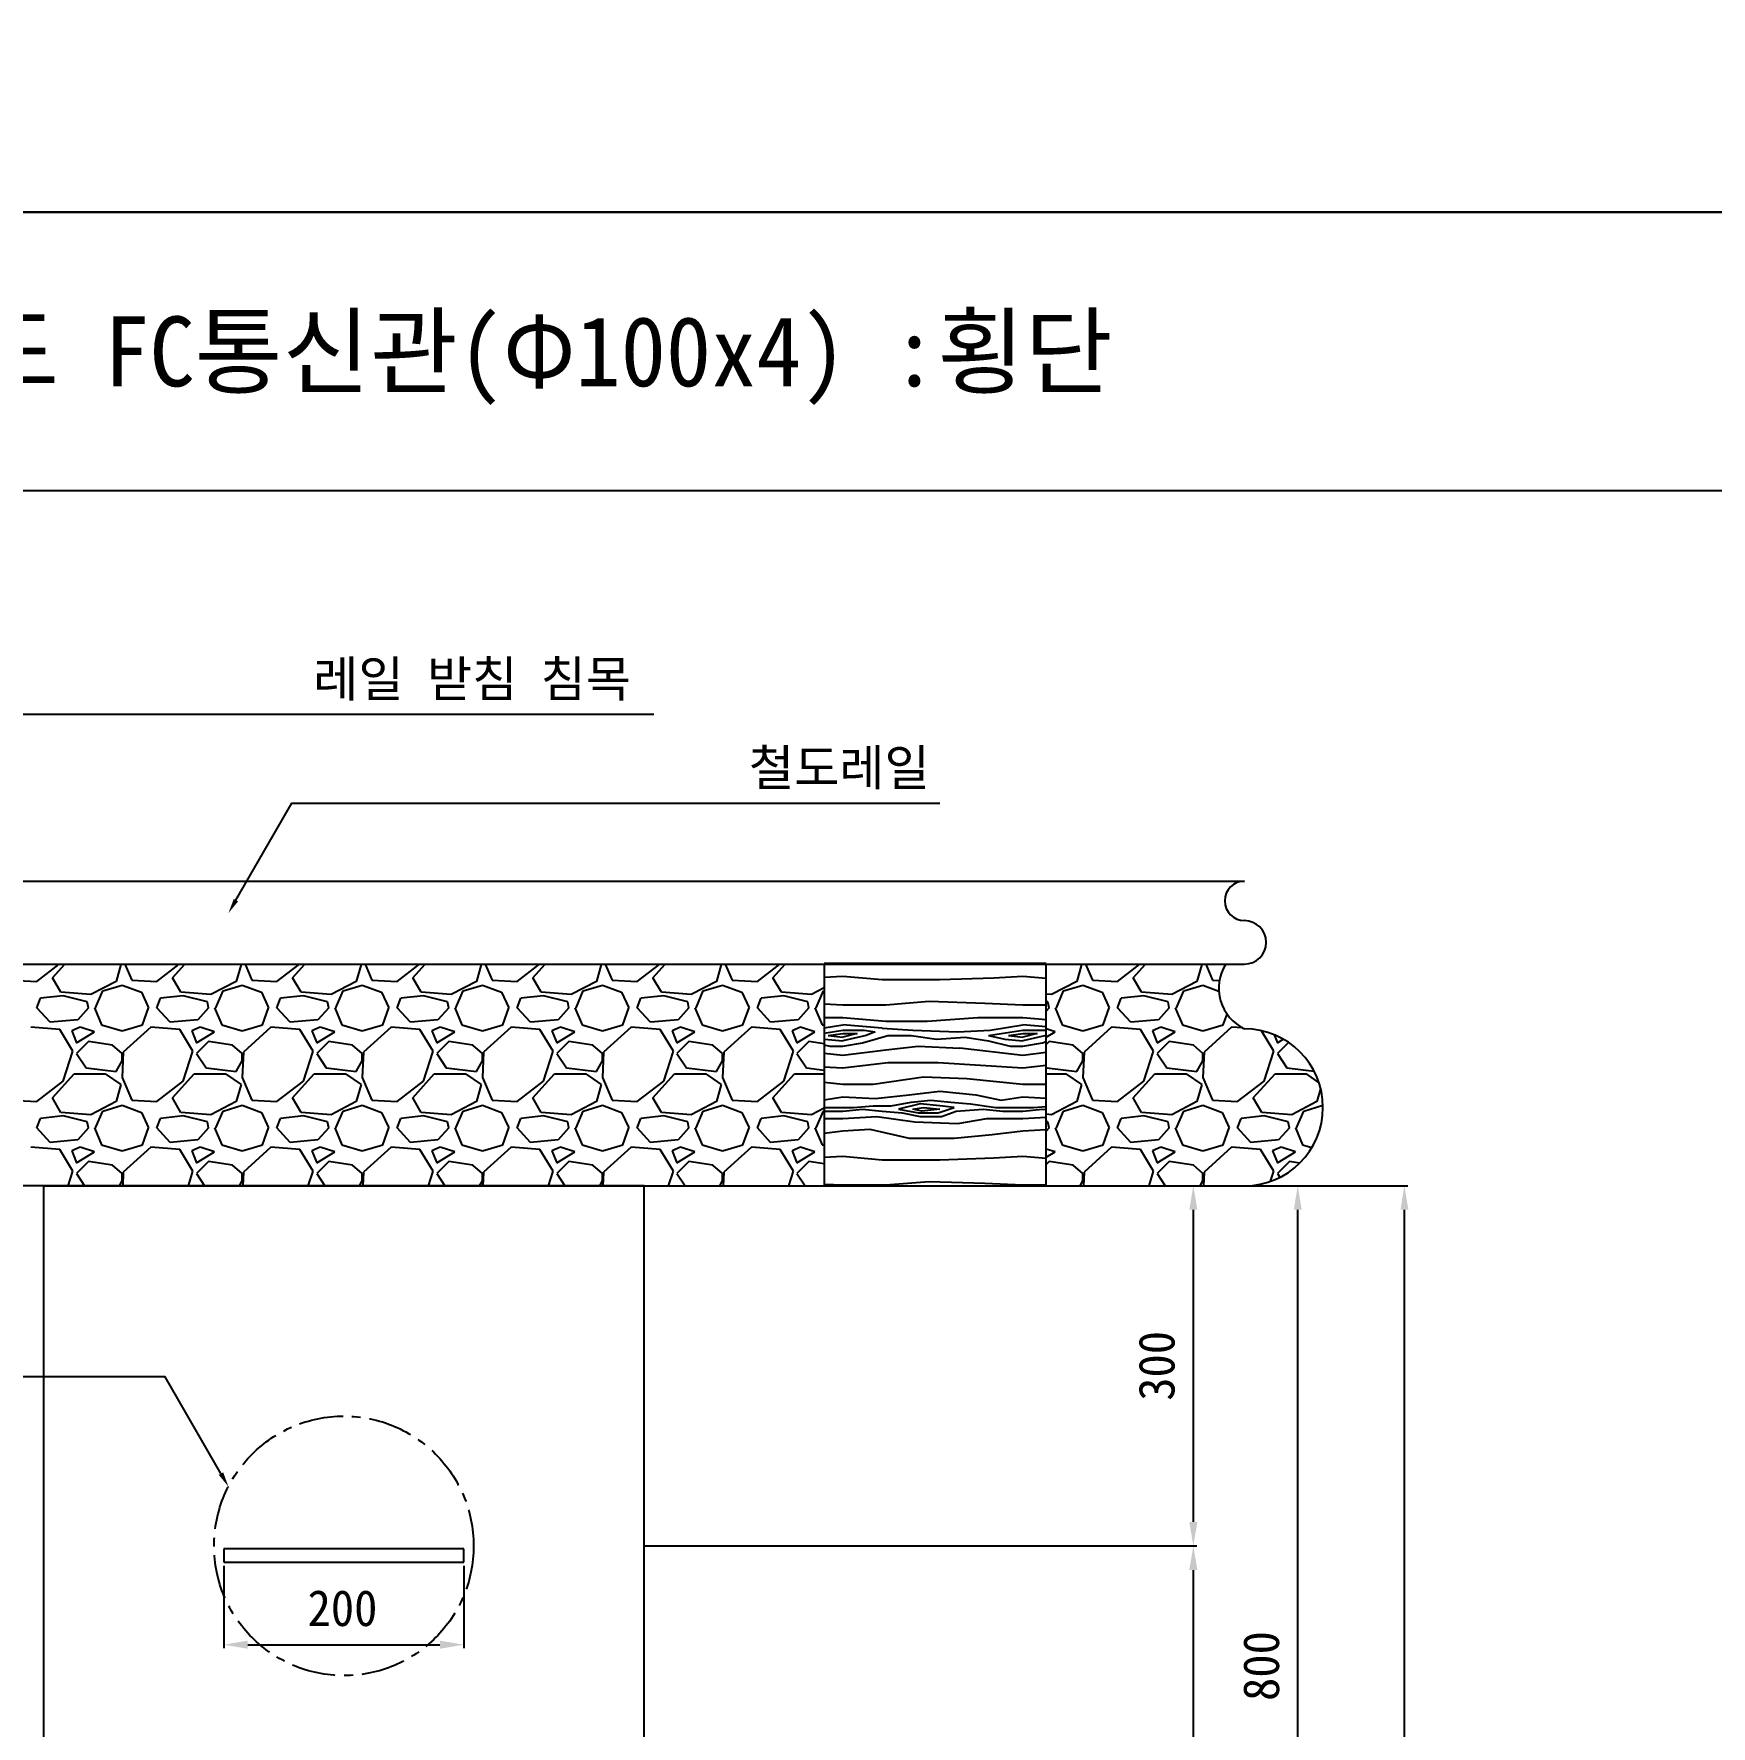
# Model space of a CAD drawing. Header units: millimetres. Extents: x 15470 to 23098, y -4317 to 628.
# Drawn here: x 16436 to 17640, y -3059 to -1844 of the extents above; entities that cross this region are included whole.
import ezdxf
from ezdxf.enums import TextEntityAlignment as Align

# ---------------------------------------------------------------- set-up
doc = ezdxf.new("R2010")
doc.units = ezdxf.units.MM
doc.linetypes.add('CENTER', pattern=[50.8, 31.75, -6.35, 6.35, -6.35])
for name, color, linetype in [('TN-CONC', 4, 'Continuous'), ('TN-CUTL', 1, 'CENTER'), ('TN-GRND', 4, 'Continuous'), ('TN-STEL', 4, 'Continuous'), ('TN-TABL-TEX1', 6, 'Continuous'), ('TT-DIMS', 1, 'Continuous'), ('TT-LEAL', 1, 'Continuous'), ('TT-LEAT', 3, 'Continuous')]:
    doc.layers.add(name, color=color, linetype=linetype)
doc.styles.add('D', font='GulimChe.ttf')
doc.styles.add('굴림체', font='GulimChe.ttf')
doc.styles.add('통신', font='GulimChe.ttf')

msp = doc.modelspace()

# ---------------------------------------------------------------- linework, layer by layer
at = {"layer": 'TN-CONC'}
for p, q in [((16012.4, -2452.3), (17304.9, -2452.3)), ((16012.4, -2511.9), (17304.9, -2511.9)), ((17162.7, -2511.5), (17003.3, -2511.5)), ((17003.3, -2511.5), (17003.3, -2670.9)), ((17162.7, -2670.9), (17162.7, -2511.5)), ((16443.2, -2670.9), (16012.4, -2670.9)), ((16443.2, -2670.9), (16874.1, -2670.9)), ((16874.1, -2670.9), (16443.2, -2670.9)), ((16443.2, -2670.9), (16443.2, -3597.6)), ((16874.1, -2670.9), (17304.9, -2670.9)), ((16874.1, -3597.6), (16874.1, -2670.9)), ((17003.3, -2670.9), (17162.7, -2670.9))]:
    msp.add_line(p, q, dxfattribs=at)
for centre, radius, start, end in [((17304.9, -2466.5), 14.2, 90, 270), ((17304.9, -2496.3), 15.6, 270, 90), ((17319.1, -2529.1), 32.6, 148.1714, 244.1471), ((17304.9, -2614.7), 56.3, 270, 90)]:
    msp.add_arc(centre, radius, start, end, dxfattribs=at)
at = {"layer": 'TN-CUTL'}
msp.add_circle((16658.7, -2929.4), 93.1, dxfattribs=at)
at = {"layer": 'TN-GRND', "linetype": 'Continuous'}
msp.add_line((15633.7, -2172), (19733.7, -2172), dxfattribs=at)
at = {"layer": 'TN-GRND'}
for p, q in [((16438.4, -2524.3), (16454.5, -2511.9)), ((16449.6, -2521.8), (16458.5, -2511.9)), ((16498.7, -2512.3), (16495.3, -2524.3)), ((16498.2, -2511.9), (16498.7, -2512.3)), ((16501.6, -2511.9), (16506.5, -2523.5)), ((16524.6, -2524.3), (16540.6, -2511.9)), ((16535.8, -2521.8), (16544.6, -2511.9)), ((16584.9, -2512.3), (16581.4, -2524.3)), ((16584.4, -2511.9), (16584.9, -2512.3)), ((16587.8, -2511.9), (16592.6, -2523.5)), ((16610.7, -2524.3), (16626.8, -2511.9)), ((16621.9, -2521.8), (16630.8, -2511.9)), ((16671, -2512.3), (16667.6, -2524.3)), ((16670.5, -2511.9), (16671, -2512.3)), ((16673.9, -2511.9), (16678.8, -2523.5)), ((16696.9, -2524.3), (16713, -2511.9)), ((16708.1, -2521.8), (16717, -2511.9)), ((16757.2, -2512.3), (16753.8, -2524.3)), ((16756.7, -2511.9), (16757.2, -2512.3)), ((16760.1, -2511.9), (16765, -2523.5)), ((16783.1, -2524.3), (16799.1, -2511.9)), ((16794.3, -2521.8), (16803.1, -2511.9)), ((16843.4, -2512.3), (16839.9, -2524.3)), ((16842.9, -2511.9), (16843.4, -2512.3)), ((16846.3, -2511.9), (16851.1, -2523.5)), ((16869.2, -2524.3), (16885.3, -2511.9)), ((16880.4, -2521.8), (16889.3, -2511.9)), ((16929.5, -2512.3), (16926.1, -2524.3)), ((16929, -2511.9), (16929.5, -2512.3)), ((16932.4, -2511.9), (16937.3, -2523.5)), ((16955.4, -2524.3), (16971.5, -2511.9)), ((16966.6, -2521.8), (16975.4, -2511.9)), ((17188, -2512.3), (17184.6, -2524.3)), ((17187.5, -2511.9), (17188, -2512.3)), ((17190.9, -2511.9), (17195.8, -2523.5)), ((17213.9, -2524.3), (17229.9, -2511.9)), ((17225.1, -2521.8), (17233.9, -2511.9)), ((17274.2, -2512.3), (17270.7, -2524.3)), ((17273.7, -2511.9), (17274.2, -2512.3)), ((17277.1, -2511.9), (17281.9, -2523.5)), ((16420.3, -2523.5), (16438.4, -2524.3)), ((16455.6, -2532.1), (16449.6, -2521.8)), ((16495.3, -2524.3), (16477.2, -2533.8)), ((16506.5, -2523.5), (16524.6, -2524.3)), ((16541.8, -2532.1), (16535.8, -2521.8)), ((16581.4, -2524.3), (16563.3, -2533.8)), ((16592.6, -2523.5), (16610.7, -2524.3)), ((16628, -2532.1), (16621.9, -2521.8)), ((16667.6, -2524.3), (16649.5, -2533.8)), ((16678.8, -2523.5), (16696.9, -2524.3)), ((16714.1, -2532.1), (16708.1, -2521.8)), ((16753.8, -2524.3), (16735.7, -2533.8)), ((16765, -2523.5), (16783.1, -2524.3)), ((16800.3, -2532.1), (16794.3, -2521.8)), ((16839.9, -2524.3), (16821.8, -2533.8)), ((16851.1, -2523.5), (16869.2, -2524.3)), ((16886.5, -2532.1), (16880.4, -2521.8)), ((16926.1, -2524.3), (16908, -2533.8)), ((16937.3, -2523.5), (16955.4, -2524.3)), ((16972.6, -2532.1), (16966.6, -2521.8)), ((17003.3, -2521.3), (17016.6, -2520.5)), ((17016.6, -2520.5), (17045, -2523)), ((17045, -2523), (17086.4, -2523)), ((17086.4, -2523), (17125.1, -2521.7)), ((17125.1, -2521.8), (17145.8, -2520.5)), ((17145.8, -2520.5), (17162.7, -2522)), ((17184.6, -2524.3), (17166.5, -2533.8)), ((17195.8, -2523.5), (17213.9, -2524.3)), ((17231.1, -2532.1), (17225.1, -2521.8)), ((17270.7, -2524.3), (17252.7, -2533.8)), ((17281.9, -2523.5), (17287, -2523.7)), ((16438.4, -2543.3), (16441, -2536.4)), ((16457.4, -2534.7), (16441, -2536.4)), ((16477.2, -2533.8), (16455.6, -2532.1)), ((16474.6, -2539), (16457.4, -2534.7)), ((16480.6, -2543.3), (16485.8, -2531.2)), ((16485.8, -2531.2), (16499.6, -2526.9)), ((16499.6, -2526.9), (16513.4, -2532.1)), ((16513.4, -2532.1), (16518.5, -2543.3)), ((16524.6, -2543.3), (16527.2, -2536.4)), ((16543.5, -2534.7), (16527.2, -2536.4)), ((16563.3, -2533.8), (16541.8, -2532.1)), ((16560.8, -2539), (16543.5, -2534.7)), ((16566.8, -2543.3), (16572, -2531.2)), ((16572, -2531.2), (16585.7, -2526.9)), ((16585.7, -2526.9), (16599.5, -2532.1)), ((16599.5, -2532.1), (16604.7, -2543.3)), ((16610.7, -2543.3), (16613.3, -2536.4)), ((16629.7, -2534.7), (16613.3, -2536.4)), ((16649.5, -2533.8), (16628, -2532.1)), ((16646.9, -2539), (16629.7, -2534.7)), ((16653, -2543.3), (16658.1, -2531.2)), ((16658.1, -2531.2), (16671.9, -2526.9)), ((16671.9, -2526.9), (16685.7, -2532.1)), ((16685.7, -2532.1), (16690.9, -2543.3)), ((16696.9, -2543.3), (16699.5, -2536.4)), ((16715.9, -2534.7), (16699.5, -2536.4)), ((16735.7, -2533.8), (16714.1, -2532.1)), ((16733.1, -2539), (16715.9, -2534.7)), ((16739.1, -2543.3), (16744.3, -2531.2)), ((16744.3, -2531.2), (16758.1, -2526.9)), ((16758.1, -2526.9), (16771.9, -2532.1)), ((16771.9, -2532.1), (16777, -2543.3)), ((16783.1, -2543.3), (16785.6, -2536.4)), ((16802, -2534.7), (16785.6, -2536.4)), ((16821.8, -2533.8), (16800.3, -2532.1)), ((16819.3, -2539), (16802, -2534.7)), ((16825.3, -2543.3), (16830.5, -2531.2)), ((16830.5, -2531.2), (16844.2, -2526.9)), ((16844.2, -2526.9), (16858, -2532.1)), ((16858, -2532.1), (16863.2, -2543.3)), ((16869.2, -2543.3), (16871.8, -2536.4)), ((16888.2, -2534.7), (16871.8, -2536.4)), ((16908, -2533.8), (16886.5, -2532.1)), ((16905.4, -2539), (16888.2, -2534.7)), ((16911.4, -2543.3), (16916.6, -2531.2)), ((16916.6, -2531.2), (16930.4, -2526.9)), ((16930.4, -2526.9), (16944.2, -2532.1)), ((16944.2, -2532.1), (16949.4, -2543.3)), ((16955.4, -2543.3), (16958, -2536.4)), ((16974.3, -2534.7), (16958, -2536.4)), ((16994.2, -2533.8), (16972.6, -2532.1)), ((16991.6, -2539), (16974.3, -2534.7)), ((17003.3, -2529), (16994.2, -2533.8)), ((16997.6, -2543.3), (17002.8, -2531.2)), ((17002.8, -2531.2), (17003.3, -2531.1)), ((17166.5, -2533.8), (17162.7, -2533.5)), ((17169.9, -2543.3), (17175.1, -2531.2)), ((17175.1, -2531.2), (17188.9, -2526.9)), ((17188.9, -2526.9), (17202.7, -2532.1)), ((17202.7, -2532.1), (17207.8, -2543.3)), ((17213.9, -2543.3), (17216.5, -2536.4)), ((17232.8, -2534.7), (17216.5, -2536.4)), ((17252.7, -2533.8), (17231.1, -2532.1)), ((17250.1, -2539), (17232.8, -2534.7)), ((17256.1, -2543.3), (17261.3, -2531.2)), ((17261.3, -2531.2), (17275.1, -2526.9)), ((17275.1, -2526.9), (17286.6, -2531.3)), ((16447.9, -2553.6), (16438.4, -2543.3)), ((16475.5, -2543.3), (16467.7, -2551.9)), ((16475.5, -2543.3), (16474.6, -2539)), ((16479.8, -2543.3), (16484.9, -2555.4)), ((16514.2, -2555.4), (16518.5, -2543.3)), ((16534.1, -2553.6), (16524.6, -2543.3)), ((16561.6, -2543.3), (16553.9, -2551.9)), ((16561.6, -2543.3), (16560.8, -2539)), ((16565.9, -2543.3), (16571.1, -2555.4)), ((16600.4, -2555.4), (16604.7, -2543.3)), ((16620.2, -2553.6), (16610.7, -2543.3)), ((16647.8, -2543.3), (16640, -2551.9)), ((16647.8, -2543.3), (16646.9, -2539)), ((16652.1, -2543.3), (16657.3, -2555.4)), ((16686.6, -2555.4), (16690.9, -2543.3)), ((16706.4, -2553.6), (16696.9, -2543.3)), ((16733.9, -2543.3), (16726.2, -2551.9)), ((16733.9, -2543.3), (16733.1, -2539)), ((16738.3, -2543.3), (16743.4, -2555.4)), ((16772.7, -2555.4), (16777, -2543.3)), ((16792.5, -2553.6), (16783.1, -2543.3)), ((16820.1, -2543.3), (16812.4, -2551.9)), ((16820.1, -2543.3), (16819.3, -2539)), ((16824.4, -2543.3), (16829.6, -2555.4)), ((16858.9, -2555.4), (16863.2, -2543.3)), ((16878.7, -2553.6), (16869.2, -2543.3)), ((16906.3, -2543.3), (16898.5, -2551.9)), ((16906.3, -2543.3), (16905.4, -2539)), ((16910.6, -2543.3), (16915.8, -2555.4)), ((16945, -2555.4), (16949.4, -2543.3)), ((16964.9, -2553.6), (16955.4, -2543.3)), ((16992.4, -2543.3), (16984.7, -2551.9)), ((16992.4, -2543.3), (16991.6, -2539)), ((16996.7, -2543.3), (17001.9, -2555.4)), ((17003.3, -2540.5), (17016.6, -2541.1)), ((17003.3, -2550.2), (17016.6, -2550.2)), ((17016.6, -2541.1), (17047.6, -2541.1)), ((17016.6, -2550.2), (17047.6, -2552.8)), ((17047.6, -2541.2), (17078.6, -2538.6)), ((17077.3, -2552.8), (17113.5, -2550.2)), ((17078.6, -2538.6), (17118.7, -2539.9)), ((17113.5, -2550.2), (17145.8, -2550.2)), ((17118.7, -2539.9), (17145.8, -2541.1)), ((17145.8, -2541.1), (17162.7, -2541.1)), ((17145.8, -2550.2), (17162.7, -2551.6)), ((17163.9, -2539), (17162.7, -2538.7)), ((17164.8, -2543.3), (17162.7, -2545.6)), ((17164.8, -2543.3), (17163.9, -2539)), ((17169.1, -2543.3), (17174.2, -2555.4)), ((17203.5, -2555.4), (17207.8, -2543.3)), ((17223.4, -2553.6), (17213.9, -2543.3)), ((17250.9, -2543.3), (17243.2, -2551.9)), ((17250.9, -2543.3), (17250.1, -2539)), ((17255.2, -2543.3), (17260.4, -2555.4)), ((17289.7, -2555.4), (17292.4, -2547.8)), ((16454.8, -2558.8), (16434.1, -2557.1)), ((16467.7, -2551.9), (16447.9, -2553.6)), ((16464.3, -2574.3), (16454.8, -2558.8)), ((16469.4, -2557.1), (16463.4, -2559.7)), ((16463.4, -2559.7), (16466.8, -2568.3)), ((16466.8, -2568.3), (16479.8, -2560.5)), ((16479.8, -2560.5), (16469.4, -2557.1)), ((16484.9, -2555.4), (16499.6, -2559.7)), ((16499.6, -2559.7), (16514.2, -2555.4)), ((16520.3, -2557.1), (16500.4, -2575.2)), ((16540.9, -2558.8), (16520.3, -2557.1)), ((16553.9, -2551.9), (16534.1, -2553.6)), ((16550.4, -2574.3), (16540.9, -2558.8)), ((16555.6, -2557.1), (16549.6, -2559.7)), ((16549.6, -2559.7), (16553, -2568.3)), ((16553, -2568.3), (16565.9, -2560.5)), ((16565.9, -2560.5), (16555.6, -2557.1)), ((16571.1, -2555.4), (16585.7, -2559.7)), ((16585.7, -2559.7), (16600.4, -2555.4)), ((16606.4, -2557.1), (16586.6, -2575.2)), ((16627.1, -2558.8), (16606.4, -2557.1)), ((16640, -2551.9), (16620.2, -2553.6)), ((16636.6, -2574.3), (16627.1, -2558.8)), ((16641.8, -2557.1), (16635.7, -2559.7)), ((16635.7, -2559.7), (16639.2, -2568.3)), ((16639.2, -2568.3), (16652.1, -2560.5)), ((16652.1, -2560.5), (16641.8, -2557.1)), ((16657.3, -2555.4), (16671.9, -2559.7)), ((16671.9, -2559.7), (16686.6, -2555.4)), ((16692.6, -2557.1), (16672.8, -2575.2)), ((16713.3, -2558.8), (16692.6, -2557.1)), ((16726.2, -2551.9), (16706.4, -2553.6)), ((16722.7, -2574.3), (16713.3, -2558.8)), ((16727.9, -2557.1), (16721.9, -2559.7)), ((16721.9, -2559.7), (16725.3, -2568.3)), ((16725.3, -2568.3), (16738.3, -2560.5)), ((16738.3, -2560.5), (16727.9, -2557.1)), ((16743.4, -2555.4), (16758.1, -2559.7)), ((16758.1, -2559.7), (16772.7, -2555.4)), ((16778.8, -2557.1), (16758.9, -2575.2)), ((16799.4, -2558.8), (16778.8, -2557.1)), ((16812.4, -2551.9), (16792.5, -2553.6)), ((16808.9, -2574.3), (16799.4, -2558.8)), ((16814.1, -2557.1), (16808, -2559.7)), ((16808, -2559.7), (16811.5, -2568.3)), ((16811.5, -2568.3), (16824.4, -2560.5)), ((16824.4, -2560.5), (16814.1, -2557.1)), ((16829.6, -2555.4), (16844.2, -2559.7)), ((16844.2, -2559.7), (16858.9, -2555.4)), ((16864.9, -2557.1), (16845.1, -2575.2)), ((16885.6, -2558.8), (16864.9, -2557.1)), ((16898.5, -2551.9), (16878.7, -2553.6)), ((16895.1, -2574.3), (16885.6, -2558.8)), ((16900.2, -2557.1), (16894.2, -2559.7)), ((16894.2, -2559.7), (16897.7, -2568.3)), ((16897.7, -2568.3), (16910.6, -2560.5)), ((16910.6, -2560.5), (16900.2, -2557.1)), ((16915.8, -2555.4), (16930.4, -2559.7)), ((16930.4, -2559.7), (16945, -2555.4)), ((16951.1, -2557.1), (16931.3, -2575.2)), ((16971.8, -2558.8), (16951.1, -2557.1)), ((16984.7, -2551.9), (16964.9, -2553.6)), ((16981.2, -2574.3), (16971.8, -2558.8)), ((16986.4, -2557.1), (16980.4, -2559.7)), ((16980.4, -2559.7), (16983.8, -2568.3)), ((16983.8, -2568.3), (16996.7, -2560.5)), ((16996.7, -2560.5), (16986.4, -2557.1)), ((17001.9, -2555.4), (17003.3, -2555.8)), ((17003.3, -2557.6), (17016.6, -2555.4)), ((17003.3, -2561.4), (17016.6, -2559.2)), ((17006.2, -2563.1), (17016.6, -2561.8)), ((17045, -2557.9), (17016.6, -2555.4)), ((17016.6, -2559.2), (17032.1, -2559.2)), ((17016.6, -2561.8), (17026.9, -2561.8)), ((17026.9, -2561.8), (17016.6, -2564.4)), ((17032.1, -2559.2), (17039.8, -2560.5)), ((17039.8, -2560.5), (17033.4, -2563.1)), ((17045, -2557.9), (17067, -2559.2)), ((17047.6, -2552.8), (17077.3, -2552.8)), ((17067, -2559.2), (17099.3, -2560.5)), ((17099.3, -2560.5), (17122.5, -2559.2)), ((17121.2, -2563.1), (17130.3, -2561.8)), ((17122.5, -2559.2), (17145.8, -2555.4)), ((17130.3, -2561.8), (17145.8, -2559.2)), ((17135.5, -2563.1), (17145.8, -2561.8)), ((17162.7, -2556.9), (17145.8, -2555.4)), ((17145.8, -2559.2), (17161.3, -2559.2)), ((17145.8, -2561.8), (17156.1, -2561.8)), ((17156.1, -2561.8), (17145.8, -2564.4)), ((17161.3, -2559.2), (17162.7, -2559.5)), ((17169.1, -2560.5), (17162.7, -2558.4)), ((17162.7, -2564.3), (17169.1, -2560.5)), ((17174.2, -2555.4), (17188.9, -2559.7)), ((17188.9, -2559.7), (17203.5, -2555.4)), ((17209.6, -2557.1), (17189.8, -2575.2)), ((17230.2, -2558.8), (17209.6, -2557.1)), ((17243.2, -2551.9), (17223.4, -2553.6)), ((17239.7, -2574.3), (17230.2, -2558.8)), ((17244.9, -2557.1), (17238.9, -2559.7)), ((17238.9, -2559.7), (17242.3, -2568.3)), ((17242.3, -2568.3), (17255.2, -2560.5)), ((17255.2, -2560.5), (17244.9, -2557.1)), ((17260.4, -2555.4), (17275.1, -2559.7)), ((17275.1, -2559.7), (17289.7, -2555.4)), ((17295.7, -2557.1), (17275.9, -2575.2)), ((17303.6, -2557.7), (17295.7, -2557.1)), ((17325.9, -2574.3), (17317, -2559.7)), ((16457.4, -2595.9), (16464.3, -2574.3)), ((16475.5, -2567.4), (16466.8, -2576)), ((16492.7, -2570), (16475.5, -2567.4)), ((16499.6, -2576), (16492.7, -2570)), ((16543.5, -2595.9), (16550.4, -2574.3)), ((16561.6, -2567.4), (16553, -2576)), ((16578.9, -2570), (16561.6, -2567.4)), ((16585.7, -2576), (16578.9, -2570)), ((16629.7, -2595.9), (16636.6, -2574.3)), ((16647.8, -2567.4), (16639.2, -2576)), ((16665, -2570), (16647.8, -2567.4)), ((16671.9, -2576), (16665, -2570)), ((16715.9, -2595.9), (16722.7, -2574.3)), ((16733.9, -2567.4), (16725.3, -2576)), ((16751.2, -2570), (16733.9, -2567.4)), ((16758.1, -2576), (16751.2, -2570)), ((16802, -2595.9), (16808.9, -2574.3)), ((16820.1, -2567.4), (16811.5, -2576)), ((16837.3, -2570), (16820.1, -2567.4)), ((16844.2, -2576), (16837.3, -2570)), ((16888.2, -2595.9), (16895.1, -2574.3)), ((16906.3, -2567.4), (16897.7, -2576)), ((16923.5, -2570), (16906.3, -2567.4)), ((16930.4, -2576), (16923.5, -2570)), ((16974.3, -2595.9), (16981.2, -2574.3)), ((16992.4, -2567.4), (16983.8, -2576)), ((17003.3, -2569.1), (16992.4, -2567.4)), ((17003.3, -2565.6), (17003.6, -2565.7)), ((17003.3, -2569.8), (17007.5, -2570.9)), ((17003.6, -2565.7), (17016.6, -2567)), ((17006.2, -2563.1), (17016.6, -2564.4)), ((17007.5, -2570.9), (17016.6, -2570.9)), ((17033.4, -2563.1), (17016.6, -2567)), ((17016.6, -2570.9), (17030.8, -2568.3)), ((17016.6, -2577.3), (17047.6, -2573.5)), ((17030.8, -2568.3), (17048.9, -2563.1)), ((17047.6, -2573.5), (17070.8, -2570.9)), ((17048.9, -2563.1), (17065.7, -2563.1)), ((17065.7, -2563.1), (17083.8, -2565.7)), ((17070.8, -2570.9), (17100.6, -2572.2)), ((17083.8, -2565.7), (17104.5, -2564.4)), ((17100.6, -2572.1), (17145.8, -2577.3)), ((17104.5, -2564.4), (17121.3, -2567)), ((17121.2, -2567), (17136.8, -2570.9)), ((17121.3, -2563.1), (17132.9, -2565.7)), ((17132.9, -2565.7), (17145.8, -2567)), ((17135.5, -2563.1), (17145.8, -2564.4)), ((17136.8, -2570.9), (17145.8, -2570.9)), ((17162.6, -2563.1), (17145.8, -2567)), ((17145.8, -2570.9), (17160, -2568.3)), ((17160, -2568.3), (17162.7, -2567.5)), ((17162.7, -2563.1), (17162.6, -2563.1)), ((17164.8, -2567.4), (17162.7, -2569.5)), ((17182, -2570), (17164.8, -2567.4)), ((17188.9, -2576), (17182, -2570)), ((17232.8, -2595.9), (17239.7, -2574.3)), ((17250.9, -2567.4), (17242.3, -2576)), ((17268.2, -2570), (17250.9, -2567.4)), ((17275.1, -2576), (17268.2, -2570)), ((17319, -2595.9), (17325.9, -2574.3)), ((17326.2, -2562.6), (17328.5, -2568.3)), ((17328.5, -2568.3), (17332.7, -2565.7)), ((17336.4, -2568.1), (17328.5, -2576)), ((16466.8, -2576), (16473.7, -2586.4)), ((16473.7, -2586.4), (16495.3, -2589)), ((16495.3, -2589), (16499.6, -2581.2)), ((16500.4, -2575.2), (16499.6, -2593.3)), ((16499.6, -2581.2), (16499.6, -2576)), ((16553, -2576), (16559.9, -2586.4)), ((16559.9, -2586.4), (16581.4, -2589)), ((16581.4, -2589), (16585.7, -2581.2)), ((16586.6, -2575.2), (16585.7, -2593.3)), ((16585.7, -2581.2), (16585.7, -2576)), ((16639.2, -2576), (16646.1, -2586.4)), ((16646.1, -2586.4), (16667.6, -2589)), ((16667.6, -2589), (16671.9, -2581.2)), ((16672.8, -2575.2), (16671.9, -2593.3)), ((16671.9, -2581.2), (16671.9, -2576)), ((16725.3, -2576), (16732.2, -2586.4)), ((16732.2, -2586.4), (16753.8, -2589)), ((16753.8, -2589), (16758.1, -2581.2)), ((16758.9, -2575.2), (16758.1, -2593.3)), ((16758.1, -2581.2), (16758.1, -2576)), ((16811.5, -2576), (16818.4, -2586.4)), ((16818.4, -2586.4), (16839.9, -2589)), ((16839.9, -2589), (16844.2, -2581.2)), ((16845.1, -2575.2), (16844.2, -2593.3)), ((16844.2, -2581.2), (16844.2, -2576)), ((16897.7, -2576), (16904.6, -2586.4)), ((16904.6, -2586.4), (16926.1, -2589)), ((16926.1, -2589), (16930.4, -2581.2)), ((16931.3, -2575.2), (16930.4, -2593.3)), ((16930.4, -2581.2), (16930.4, -2576)), ((16983.8, -2576), (16990.7, -2586.4)), ((16990.7, -2586.4), (17003.3, -2587.9)), ((17003.3, -2575.8), (17016.6, -2577.3)), ((17003.3, -2585.6), (17016.5, -2586.4)), ((17016.6, -2586.4), (17048.9, -2582.5)), ((17048.9, -2582.5), (17085.1, -2582.5)), ((17085, -2582.5), (17145.8, -2586.4)), ((17145.8, -2577.3), (17162.7, -2575.2)), ((17145.8, -2586.4), (17162.7, -2584.4)), ((17162.7, -2585.9), (17163, -2586.4)), ((17163, -2586.4), (17184.6, -2589)), ((17184.6, -2589), (17188.9, -2581.2)), ((17189.8, -2575.2), (17188.9, -2593.3)), ((17188.9, -2581.2), (17188.9, -2576)), ((17242.3, -2576), (17249.2, -2586.4)), ((17249.2, -2586.4), (17270.7, -2589)), ((17270.7, -2589), (17275.1, -2581.2)), ((17275.9, -2575.2), (17275.1, -2593.3)), ((17275.1, -2581.2), (17275.1, -2576)), ((17328.5, -2576), (17335.4, -2586.4)), ((17335.4, -2586.4), (17354.8, -2588.7)), ((16438.4, -2610.5), (16457.4, -2595.9)), ((16449.6, -2607.9), (16465.1, -2590.7)), ((16465.1, -2590.7), (16487.5, -2590.7)), ((16487.5, -2590.7), (16498.7, -2598.4)), ((16498.7, -2598.4), (16495.3, -2610.5)), ((16499.6, -2593.3), (16506.5, -2609.6)), ((16524.6, -2610.5), (16543.5, -2595.9)), ((16535.8, -2607.9), (16551.3, -2590.7)), ((16551.3, -2590.7), (16573.7, -2590.7)), ((16573.7, -2590.7), (16584.9, -2598.4)), ((16584.9, -2598.4), (16581.4, -2610.5)), ((16585.7, -2593.3), (16592.6, -2609.6)), ((16610.7, -2610.5), (16629.7, -2595.9)), ((16621.9, -2607.9), (16637.4, -2590.7)), ((16637.4, -2590.7), (16659.8, -2590.7)), ((16659.8, -2590.7), (16671, -2598.4)), ((16671, -2598.4), (16667.6, -2610.5)), ((16671.9, -2593.3), (16678.8, -2609.6)), ((16696.9, -2610.5), (16715.9, -2595.9)), ((16708.1, -2607.9), (16723.6, -2590.7)), ((16723.6, -2590.7), (16746, -2590.7)), ((16746, -2590.7), (16757.2, -2598.4)), ((16757.2, -2598.4), (16753.8, -2610.5)), ((16758.1, -2593.3), (16765, -2609.6)), ((16783.1, -2610.5), (16802, -2595.9)), ((16794.3, -2607.9), (16809.8, -2590.7)), ((16809.8, -2590.7), (16832.2, -2590.7)), ((16832.2, -2590.7), (16843.4, -2598.4)), ((16843.4, -2598.4), (16839.9, -2610.5)), ((16844.2, -2593.3), (16851.1, -2609.6)), ((16869.2, -2610.5), (16888.2, -2595.9)), ((16880.4, -2607.9), (16895.9, -2590.7)), ((16895.9, -2590.7), (16918.3, -2590.7)), ((16918.3, -2590.7), (16929.5, -2598.4)), ((16929.5, -2598.4), (16926.1, -2610.5)), ((16930.4, -2593.3), (16937.3, -2609.6)), ((16955.4, -2610.5), (16974.3, -2595.9)), ((16966.6, -2607.9), (16982.1, -2590.7)), ((16982.1, -2590.7), (17003.3, -2590.7)), ((17003.3, -2596.7), (17016.6, -2598)), ((17016.6, -2598), (17038.5, -2598)), ((17038.5, -2598), (17074.7, -2592.8)), ((17074.7, -2592.8), (17105.7, -2594.1)), ((17105.8, -2594.1), (17145.8, -2598)), ((17145.8, -2598), (17162.7, -2598)), ((17162.7, -2590.7), (17176.8, -2590.7)), ((17176.8, -2590.7), (17188, -2598.4)), ((17188, -2598.4), (17184.6, -2610.5)), ((17188.9, -2593.3), (17195.8, -2609.6)), ((17213.9, -2610.5), (17232.8, -2595.9)), ((17225.1, -2607.9), (17240.6, -2590.7)), ((17240.6, -2590.7), (17263, -2590.7)), ((17263, -2590.7), (17274.2, -2598.4)), ((17274.2, -2598.4), (17270.7, -2610.5)), ((17275.1, -2593.3), (17281.9, -2609.6)), ((17300, -2610.5), (17319, -2595.9)), ((17311.2, -2607.9), (17326.8, -2590.7)), ((17326.8, -2590.7), (17349.2, -2590.7)), ((17349.2, -2590.7), (17358.3, -2597)), ((16420.3, -2609.6), (16438.4, -2610.5)), ((16455.6, -2618.3), (16449.6, -2607.9)), ((16495.3, -2610.5), (16477.2, -2620)), ((16506.5, -2609.6), (16524.6, -2610.5)), ((16541.8, -2618.3), (16535.8, -2607.9)), ((16581.4, -2610.5), (16563.3, -2620)), ((16592.6, -2609.6), (16610.7, -2610.5)), ((16628, -2618.3), (16621.9, -2607.9)), ((16667.6, -2610.5), (16649.5, -2620)), ((16678.8, -2609.6), (16696.9, -2610.5)), ((16714.1, -2618.3), (16708.1, -2607.9)), ((16753.8, -2610.5), (16735.7, -2620)), ((16765, -2609.6), (16783.1, -2610.5)), ((16800.3, -2618.3), (16794.3, -2607.9)), ((16839.9, -2610.5), (16821.8, -2620)), ((16851.1, -2609.6), (16869.2, -2610.5)), ((16886.5, -2618.3), (16880.4, -2607.9)), ((16926.1, -2610.5), (16908, -2620)), ((16937.3, -2609.6), (16955.4, -2610.5)), ((16972.6, -2618.3), (16966.6, -2607.9)), ((17003.3, -2609.3), (17016.6, -2607.1)), ((17016.6, -2607.1), (17039.8, -2608.4)), ((17039.8, -2608.4), (17064.4, -2605.8)), ((17051.5, -2613.5), (17065.7, -2610.9)), ((17064.4, -2605.8), (17086.3, -2603.2)), ((17065.7, -2610.9), (17079.9, -2609.6)), ((17079.9, -2609.6), (17094.1, -2610.9)), ((17086.4, -2603.2), (17112.2, -2605.8)), ((17094.1, -2610.9), (17108.3, -2612.2)), ((17112.2, -2605.8), (17130.3, -2609.6)), ((17130.3, -2609.6), (17145.8, -2607.1)), ((17145.8, -2607.1), (17162.7, -2608)), ((17184.6, -2610.5), (17166.5, -2620)), ((17195.8, -2609.6), (17213.9, -2610.5)), ((17231.1, -2618.3), (17225.1, -2607.9)), ((17270.7, -2610.5), (17252.7, -2620)), ((17281.9, -2609.6), (17300, -2610.5)), ((17317.3, -2618.3), (17311.2, -2607.9)), ((17356.9, -2610.5), (17338.8, -2620)), ((17359.5, -2601.3), (17356.9, -2610.5)), ((16438.4, -2629.5), (16441, -2622.6)), ((16457.4, -2620.8), (16441, -2622.6)), ((16477.2, -2620), (16455.6, -2618.3)), ((16474.6, -2625.2), (16457.4, -2620.8)), ((16480.6, -2629.5), (16485.8, -2617.4)), ((16485.8, -2617.4), (16499.6, -2613.1)), ((16499.6, -2613.1), (16513.4, -2618.3)), ((16513.4, -2618.3), (16518.5, -2629.5)), ((16524.6, -2629.5), (16527.2, -2622.6)), ((16543.5, -2620.8), (16527.2, -2622.6)), ((16563.3, -2620), (16541.8, -2618.3)), ((16560.8, -2625.2), (16543.5, -2620.8)), ((16566.8, -2629.5), (16572, -2617.4)), ((16572, -2617.4), (16585.7, -2613.1)), ((16585.7, -2613.1), (16599.5, -2618.3)), ((16599.5, -2618.3), (16604.7, -2629.5)), ((16610.7, -2629.5), (16613.3, -2622.6)), ((16629.7, -2620.8), (16613.3, -2622.6)), ((16649.5, -2620), (16628, -2618.3)), ((16646.9, -2625.2), (16629.7, -2620.8)), ((16653, -2629.5), (16658.1, -2617.4)), ((16658.1, -2617.4), (16671.9, -2613.1)), ((16671.9, -2613.1), (16685.7, -2618.3)), ((16685.7, -2618.3), (16690.9, -2629.5)), ((16696.9, -2629.5), (16699.5, -2622.6)), ((16715.9, -2620.8), (16699.5, -2622.6)), ((16735.7, -2620), (16714.1, -2618.3)), ((16733.1, -2625.2), (16715.9, -2620.8)), ((16739.1, -2629.5), (16744.3, -2617.4)), ((16744.3, -2617.4), (16758.1, -2613.1)), ((16758.1, -2613.1), (16771.9, -2618.3)), ((16771.9, -2618.3), (16777, -2629.5)), ((16783.1, -2629.5), (16785.6, -2622.6)), ((16802, -2620.8), (16785.6, -2622.6)), ((16821.8, -2620), (16800.3, -2618.3)), ((16819.3, -2625.2), (16802, -2620.8)), ((16825.3, -2629.5), (16830.5, -2617.4)), ((16830.5, -2617.4), (16844.2, -2613.1)), ((16844.2, -2613.1), (16858, -2618.3)), ((16858, -2618.3), (16863.2, -2629.5)), ((16869.2, -2629.5), (16871.8, -2622.6)), ((16888.2, -2620.8), (16871.8, -2622.6)), ((16908, -2620), (16886.5, -2618.3)), ((16905.4, -2625.2), (16888.2, -2620.8)), ((16911.4, -2629.5), (16916.6, -2617.4)), ((16916.6, -2617.4), (16930.4, -2613.1)), ((16930.4, -2613.1), (16944.2, -2618.3)), ((16944.2, -2618.3), (16949.4, -2629.5)), ((16955.4, -2629.5), (16958, -2622.6)), ((16974.3, -2620.8), (16958, -2622.6)), ((16994.2, -2620), (16972.6, -2618.3)), ((16991.6, -2625.2), (16974.3, -2620.8)), ((17003.3, -2615.2), (16994.2, -2620)), ((16997.6, -2629.5), (17002.8, -2617.4)), ((17002.8, -2617.4), (17003.3, -2617.2)), ((17003.3, -2614.8), (17016.6, -2614.8)), ((17003.3, -2617.4), (17016.6, -2617.4)), ((17003.3, -2622.6), (17016.6, -2622.6)), ((17016.6, -2614.8), (17024.3, -2614.8)), ((17016.6, -2617.4), (17030.8, -2616.1)), ((17016.6, -2622.6), (17041.1, -2621.3)), ((17024.3, -2614.8), (17038.5, -2613.5)), ((17030.8, -2616.1), (17045, -2617.4)), ((17038.5, -2613.5), (17051.5, -2613.5)), ((17041.1, -2621.3), (17068.3, -2625.2)), ((17045, -2617.4), (17059.2, -2618.7)), ((17072.1, -2612.2), (17056.6, -2616.1)), ((17056.6, -2616.1), (17070.9, -2618.7)), ((17059.2, -2618.7), (17072.1, -2621.3)), ((17067, -2616.1), (17074.7, -2614.8)), ((17073.4, -2617.4), (17067, -2616.1)), ((17070.8, -2618.7), (17085.1, -2618.7)), ((17086.4, -2613.5), (17072.1, -2612.2)), ((17072.1, -2621.3), (17087.6, -2621.3)), ((17086.3, -2616.1), (17073.4, -2617.4)), ((17074.7, -2614.8), (17086.4, -2616.1)), ((17085.1, -2618.7), (17096.7, -2614.8)), ((17096.7, -2614.8), (17086.4, -2613.5)), ((17087.6, -2621.3), (17098, -2617.4)), ((17098, -2617.4), (17117.4, -2616.1)), ((17099.3, -2626.4), (17120, -2622.6)), ((17108.3, -2612.2), (17126.4, -2614.8)), ((17117.4, -2616.1), (17131.6, -2617.4)), ((17120, -2622.6), (17145.8, -2622.6)), ((17126.4, -2614.8), (17145.8, -2614.8)), ((17131.6, -2617.4), (17145.8, -2617.4)), ((17145.8, -2614.8), (17153.6, -2614.8)), ((17145.8, -2617.4), (17160, -2616.1)), ((17145.8, -2622.6), (17162.7, -2621.7)), ((17153.6, -2614.8), (17162.7, -2614)), ((17160, -2616.1), (17162.7, -2616.3)), ((17166.5, -2620), (17162.7, -2619.7)), ((17169.9, -2629.5), (17175.1, -2617.4)), ((17175.1, -2617.4), (17188.9, -2613.1)), ((17188.9, -2613.1), (17202.7, -2618.3)), ((17202.7, -2618.3), (17207.8, -2629.5)), ((17213.9, -2629.5), (17216.5, -2622.6)), ((17232.8, -2620.8), (17216.5, -2622.6)), ((17252.7, -2620), (17231.1, -2618.3)), ((17250.1, -2625.2), (17232.8, -2620.8)), ((17256.1, -2629.5), (17261.3, -2617.4)), ((17261.3, -2617.4), (17275.1, -2613.1)), ((17275.1, -2613.1), (17288.8, -2618.3)), ((17288.8, -2618.3), (17294, -2629.5)), ((17300, -2629.5), (17302.6, -2622.6)), ((17319, -2620.8), (17302.6, -2622.6)), ((17338.8, -2620), (17317.3, -2618.3)), ((17336.2, -2625.2), (17319, -2620.8)), ((17342.3, -2629.5), (17347.4, -2617.4)), ((17347.4, -2617.4), (17361.1, -2613.1)), ((16447.9, -2639.8), (16438.4, -2629.5)), ((16475.5, -2629.5), (16467.7, -2638.1)), ((16475.5, -2629.5), (16474.6, -2625.2)), ((16479.8, -2629.5), (16484.9, -2641.5)), ((16514.2, -2641.5), (16518.5, -2629.5)), ((16534.1, -2639.8), (16524.6, -2629.5)), ((16561.6, -2629.5), (16553.9, -2638.1)), ((16561.6, -2629.5), (16560.8, -2625.2)), ((16565.9, -2629.5), (16571.1, -2641.5)), ((16600.4, -2641.5), (16604.7, -2629.5)), ((16620.2, -2639.8), (16610.7, -2629.5)), ((16647.8, -2629.5), (16640, -2638.1)), ((16647.8, -2629.5), (16646.9, -2625.2)), ((16652.1, -2629.5), (16657.3, -2641.5)), ((16686.6, -2641.5), (16690.9, -2629.5)), ((16706.4, -2639.8), (16696.9, -2629.5)), ((16733.9, -2629.5), (16726.2, -2638.1)), ((16733.9, -2629.5), (16733.1, -2625.2)), ((16738.3, -2629.5), (16743.4, -2641.5)), ((16772.7, -2641.5), (16777, -2629.5)), ((16792.5, -2639.8), (16783.1, -2629.5)), ((16820.1, -2629.5), (16812.4, -2638.1)), ((16820.1, -2629.5), (16819.3, -2625.2)), ((16824.4, -2629.5), (16829.6, -2641.5)), ((16858.9, -2641.5), (16863.2, -2629.5)), ((16878.7, -2639.8), (16869.2, -2629.5)), ((16906.3, -2629.5), (16898.5, -2638.1)), ((16906.3, -2629.5), (16905.4, -2625.2)), ((16910.6, -2629.5), (16915.8, -2641.5)), ((16945, -2641.5), (16949.4, -2629.5)), ((16964.9, -2639.8), (16955.4, -2629.5)), ((16992.4, -2629.5), (16984.7, -2638.1)), ((16992.4, -2629.5), (16991.6, -2625.2)), ((16996.7, -2629.5), (17001.9, -2641.5)), ((17003.3, -2633.2), (17016.6, -2631.6)), ((17016.6, -2631.6), (17036, -2630.3)), ((17036, -2630.3), (17064.4, -2636.8)), ((17068.3, -2625.1), (17099.3, -2626.4)), ((17096.7, -2636.8), (17123.8, -2634.2)), ((17123.8, -2634.2), (17145.8, -2631.6)), ((17145.8, -2631.6), (17162.7, -2630.5)), ((17163.9, -2625.2), (17162.7, -2624.9)), ((17164.8, -2629.5), (17162.7, -2631.7)), ((17164.8, -2629.5), (17163.9, -2625.2)), ((17169.1, -2629.5), (17174.2, -2641.5)), ((17203.5, -2641.5), (17207.8, -2629.5)), ((17223.4, -2639.8), (17213.9, -2629.5)), ((17250.9, -2629.5), (17243.2, -2638.1)), ((17250.9, -2629.5), (17250.1, -2625.2)), ((17255.2, -2629.5), (17260.4, -2641.5)), ((17289.7, -2641.5), (17294, -2629.5)), ((17309.5, -2639.8), (17300, -2629.5)), ((17337.1, -2629.5), (17329.3, -2638.1)), ((17337.1, -2629.5), (17336.2, -2625.2)), ((17341.4, -2629.5), (17346.6, -2641.5)), ((16454.8, -2645), (16434.1, -2643.2)), ((16467.7, -2638.1), (16447.9, -2639.8)), ((16464.3, -2660.5), (16454.8, -2645)), ((16469.4, -2643.2), (16463.4, -2645.8)), ((16463.4, -2645.8), (16466.8, -2654.4)), ((16466.8, -2654.4), (16479.8, -2646.7)), ((16479.8, -2646.7), (16469.4, -2643.2)), ((16484.9, -2641.5), (16499.6, -2645.8)), ((16499.6, -2645.8), (16514.2, -2641.5)), ((16520.3, -2643.2), (16500.4, -2661.3)), ((16540.9, -2645), (16520.3, -2643.2)), ((16553.9, -2638.1), (16534.1, -2639.8)), ((16550.4, -2660.5), (16540.9, -2645)), ((16555.6, -2643.2), (16549.6, -2645.8)), ((16549.6, -2645.8), (16553, -2654.4)), ((16553, -2654.4), (16565.9, -2646.7)), ((16565.9, -2646.7), (16555.6, -2643.2)), ((16571.1, -2641.5), (16585.7, -2645.8)), ((16585.7, -2645.8), (16600.4, -2641.5)), ((16606.4, -2643.2), (16586.6, -2661.3)), ((16627.1, -2645), (16606.4, -2643.2)), ((16640, -2638.1), (16620.2, -2639.8)), ((16636.6, -2660.5), (16627.1, -2645)), ((16641.8, -2643.2), (16635.7, -2645.8)), ((16635.7, -2645.8), (16639.2, -2654.4)), ((16639.2, -2654.4), (16652.1, -2646.7)), ((16652.1, -2646.7), (16641.8, -2643.2)), ((16657.3, -2641.5), (16671.9, -2645.8)), ((16671.9, -2645.8), (16686.6, -2641.5)), ((16692.6, -2643.2), (16672.8, -2661.3)), ((16713.3, -2645), (16692.6, -2643.2)), ((16726.2, -2638.1), (16706.4, -2639.8)), ((16722.7, -2660.5), (16713.3, -2645)), ((16727.9, -2643.2), (16721.9, -2645.8)), ((16721.9, -2645.8), (16725.3, -2654.4)), ((16725.3, -2654.4), (16738.3, -2646.7)), ((16738.3, -2646.7), (16727.9, -2643.2)), ((16743.4, -2641.5), (16758.1, -2645.8)), ((16758.1, -2645.8), (16772.7, -2641.5)), ((16778.8, -2643.2), (16758.9, -2661.3)), ((16799.4, -2645), (16778.8, -2643.2)), ((16812.4, -2638.1), (16792.5, -2639.8)), ((16808.9, -2660.5), (16799.4, -2645)), ((16814.1, -2643.2), (16808, -2645.8)), ((16808, -2645.8), (16811.5, -2654.4)), ((16811.5, -2654.4), (16824.4, -2646.7)), ((16824.4, -2646.7), (16814.1, -2643.2)), ((16829.6, -2641.5), (16844.2, -2645.8)), ((16844.2, -2645.8), (16858.9, -2641.5)), ((16864.9, -2643.2), (16845.1, -2661.3)), ((16885.6, -2645), (16864.9, -2643.2)), ((16898.5, -2638.1), (16878.7, -2639.8)), ((16895.1, -2660.5), (16885.6, -2645)), ((16900.2, -2643.2), (16894.2, -2645.8)), ((16894.2, -2645.8), (16897.7, -2654.4)), ((16897.7, -2654.4), (16910.6, -2646.7)), ((16910.6, -2646.7), (16900.2, -2643.2)), ((16915.8, -2641.5), (16930.4, -2645.8)), ((16930.4, -2645.8), (16945, -2641.5)), ((16951.1, -2643.2), (16931.3, -2661.3)), ((16971.8, -2645), (16951.1, -2643.2)), ((16984.7, -2638.1), (16964.9, -2639.8)), ((16981.2, -2660.5), (16971.8, -2645)), ((16986.4, -2643.2), (16980.4, -2645.8)), ((16980.4, -2645.8), (16983.8, -2654.4)), ((16983.8, -2654.4), (16996.7, -2646.7)), ((16996.7, -2646.7), (16986.4, -2643.2)), ((17001.9, -2641.5), (17003.3, -2641.9)), ((17064.4, -2636.8), (17096.7, -2636.8)), ((17169.1, -2646.7), (17162.7, -2644.6)), ((17162.7, -2650.5), (17169.1, -2646.7)), ((17174.2, -2641.5), (17188.9, -2645.8)), ((17188.9, -2645.8), (17203.5, -2641.5)), ((17209.6, -2643.2), (17189.8, -2661.3)), ((17230.2, -2645), (17209.6, -2643.2)), ((17243.2, -2638.1), (17223.4, -2639.8)), ((17239.7, -2660.5), (17230.2, -2645)), ((17244.9, -2643.2), (17238.9, -2645.8)), ((17238.9, -2645.8), (17242.3, -2654.4)), ((17242.3, -2654.4), (17255.2, -2646.7)), ((17255.2, -2646.7), (17244.9, -2643.2)), ((17260.4, -2641.5), (17275.1, -2645.8)), ((17275.1, -2645.8), (17289.7, -2641.5)), ((17295.7, -2643.2), (17275.9, -2661.3)), ((17316.4, -2645), (17295.7, -2643.2)), ((17329.3, -2638.1), (17309.5, -2639.8)), ((17325.9, -2660.5), (17316.4, -2645)), ((17331.1, -2643.2), (17325, -2645.8)), ((17325, -2645.8), (17328.5, -2654.4)), ((17328.5, -2654.4), (17341.4, -2646.7)), ((17341.4, -2646.7), (17331.1, -2643.2)), ((17346.6, -2641.5), (17353.2, -2643.5)), ((16475.5, -2653.6), (16466.8, -2662.2)), ((16492.7, -2656.2), (16475.5, -2653.6)), ((16499.6, -2662.2), (16492.7, -2656.2)), ((16561.6, -2653.6), (16553, -2662.2)), ((16578.9, -2656.2), (16561.6, -2653.6)), ((16585.7, -2662.2), (16578.9, -2656.2)), ((16647.8, -2653.6), (16639.2, -2662.2)), ((16665, -2656.2), (16647.8, -2653.6)), ((16671.9, -2662.2), (16665, -2656.2)), ((16733.9, -2653.6), (16725.3, -2662.2)), ((16751.2, -2656.2), (16733.9, -2653.6)), ((16758.1, -2662.2), (16751.2, -2656.2)), ((16820.1, -2653.6), (16811.5, -2662.2)), ((16837.3, -2656.2), (16820.1, -2653.6)), ((16844.2, -2662.2), (16837.3, -2656.2)), ((16906.3, -2653.6), (16897.7, -2662.2)), ((16923.5, -2656.2), (16906.3, -2653.6)), ((16930.4, -2662.2), (16923.5, -2656.2)), ((16992.4, -2653.6), (16983.8, -2662.2)), ((17003.3, -2655.2), (16992.4, -2653.6)), ((17003.3, -2650.5), (17016.6, -2649.7)), ((17016.6, -2649.7), (17045, -2652.3)), ((17045, -2652.3), (17086.4, -2652.3)), ((17086.4, -2652.3), (17125.1, -2651)), ((17125.1, -2651), (17145.8, -2649.7)), ((17145.8, -2649.7), (17162.7, -2651.2)), ((17164.8, -2653.6), (17162.7, -2655.6)), ((17182, -2656.2), (17164.8, -2653.6)), ((17188.9, -2662.2), (17182, -2656.2)), ((17250.9, -2653.6), (17242.3, -2662.2)), ((17268.2, -2656.2), (17250.9, -2653.6)), ((17275.1, -2662.2), (17268.2, -2656.2)), ((17337.1, -2653.6), (17328.5, -2662.2)), ((17344.4, -2654.7), (17337.1, -2653.6)), ((16460.9, -2670.9), (16464.3, -2660.5)), ((16466.8, -2662.2), (16472.7, -2670.9)), ((16497.6, -2670.9), (16499.6, -2667.4)), ((16499.6, -2667.4), (16499.6, -2662.2)), ((16500.4, -2661.3), (16500, -2670.9)), ((16547.1, -2670.9), (16550.4, -2660.5)), ((16553, -2662.2), (16558.8, -2670.9)), ((16583.8, -2670.9), (16585.7, -2667.4)), ((16585.7, -2667.4), (16585.7, -2662.2)), ((16586.6, -2661.3), (16586.2, -2670.9)), ((16633.2, -2670.9), (16636.6, -2660.5)), ((16639.2, -2662.2), (16645, -2670.9)), ((16669.9, -2670.9), (16671.9, -2667.4)), ((16671.9, -2667.4), (16671.9, -2662.2)), ((16672.8, -2661.3), (16672.3, -2670.9)), ((16719.4, -2670.9), (16722.7, -2660.5)), ((16725.3, -2662.2), (16731.2, -2670.9)), ((16756.1, -2670.9), (16758.1, -2667.4)), ((16758.1, -2667.4), (16758.1, -2662.2)), ((16758.9, -2661.3), (16758.5, -2670.9)), ((16805.6, -2670.9), (16808.9, -2660.5)), ((16811.5, -2662.2), (16817.3, -2670.9)), ((16842.3, -2670.9), (16844.2, -2667.4)), ((16844.2, -2667.4), (16844.2, -2662.2)), ((16845.1, -2661.3), (16844.6, -2670.9)), ((16891.7, -2670.9), (16895.1, -2660.5)), ((16897.7, -2662.2), (16903.5, -2670.9)), ((16928.4, -2670.9), (16930.4, -2667.4)), ((16930.4, -2667.4), (16930.4, -2662.2)), ((16931.3, -2661.3), (16930.8, -2670.9)), ((16977.9, -2670.9), (16981.2, -2660.5)), ((16983.8, -2662.2), (16989.6, -2670.9)), ((17003.3, -2669.8), (17016.6, -2670.4)), ((17016.6, -2670.4), (17047.6, -2670.4)), ((17047.6, -2670.4), (17078.6, -2667.8)), ((17078.6, -2667.8), (17118.7, -2669.1)), ((17118.7, -2669.1), (17145.8, -2670.4)), ((17145.8, -2670.4), (17162.7, -2670.4)), ((17186.9, -2670.9), (17188.9, -2667.4)), ((17188.9, -2667.4), (17188.9, -2662.2)), ((17189.8, -2661.3), (17189.3, -2670.9)), ((17236.4, -2670.9), (17239.7, -2660.5)), ((17242.3, -2662.2), (17248.1, -2670.9)), ((17273.1, -2670.9), (17275.1, -2667.4)), ((17275.1, -2667.4), (17275.1, -2662.2)), ((17275.9, -2661.3), (17275.5, -2670.9)), ((17323.6, -2667.7), (17325.9, -2660.5)), ((17328.5, -2662.2), (17330.3, -2664.9))]:
    msp.add_line(p, q, dxfattribs=at)
at = {"layer": 'TN-GRND', "linetype": 'Continuous'}
for points in [[(19733.7, 227.6), (15633.7, 227.6), (15633.7, -1972.4), (19733.7, -1972.4)], [(19733.7, -1972.4), (15633.7, -1972.4), (15633.7, -4172.4), (19733.7, -4172.4)]]:
    msp.add_lwpolyline(points, close=True, dxfattribs=at)
at = {"layer": 'TN-STEL'}
for p, q in [((16744.8, -2931.4), (16572.5, -2931.4)), ((16572.5, -2931.4), (16572.5, -2941)), ((16744.8, -2941), (16744.8, -2931.4)), ((16572.5, -2941), (16744.8, -2941))]:
    msp.add_line(p, q, dxfattribs=at)
at = {"layer": 'TT-DIMS'}
for p, q in [((17170.5, -2670.9), (17422.2, -2670.9)), ((17173, -2670.9), (17270.8, -2670.9)), ((17175.6, -2670.9), (17345.7, -2670.9)), ((17268.2, -2912.2), (17268.2, -2688.2)), ((17343.1, -3343), (17343.1, -2688.2)), ((17419.6, -3580.4), (17419.6, -2688.2)), ((16874.1, -2929.4), (17270.8, -2929.4)), ((16874.1, -2929.4), (17270.8, -2929.4)), ((16572.5, -2943.6), (16572.5, -3002.9)), ((16744.8, -2943.6), (16744.8, -3002.9)), ((17268.2, -3256.8), (17268.2, -2946.7)), ((16589.7, -3000.3), (16727.6, -3000.3))]:
    msp.add_line(p, q, dxfattribs=at)
for points in [[(17265.3, -2688.2), (17271.1, -2688.2), (17268.2, -2670.9)], [(17340.3, -2688.2), (17346, -2688.2), (17343.1, -2670.9)], [(17416.8, -2688.2), (17422.5, -2688.2), (17419.6, -2670.9)], [(17265.3, -2912.2), (17271.1, -2912.2), (17268.2, -2929.4)], [(17265.3, -2946.7), (17271.1, -2946.7), (17268.2, -2929.4)], [(16589.7, -2997.4), (16589.7, -3003.2), (16572.5, -3000.3)], [(16727.6, -2997.4), (16727.6, -3003.2), (16744.8, -3000.3)]]:
    msp.add_solid(points, dxfattribs=at)
at = {"layer": 'TT-LEAL'}
msp.add_line((16416, -2332.6), (16881, -2332.6), dxfattribs=at)
for points in [[(16581.3, -2466), (16621.3, -2396.5), (17086.2, -2396.5)], [(16570.5, -2877.5), (16530.5, -2808.1), (16065.6, -2808.1)]]:
    msp.add_lwpolyline(points, dxfattribs=at)
for points in [[(16582.8, -2466.9), (16575.9, -2475.3), (16579.7, -2465.1)], [(16572.1, -2876.6), (16575.9, -2886.9), (16568.9, -2878.4)]]:
    msp.add_solid(points, dxfattribs=at)

# ---------------------------------------------------------------- texts
at = {"layer": 'TN-TABL-TEX1', "style": 'D'}
msp.add_text('관로 단면도 FC통신관(Φ100x4) :횡단', height=50.16, dxfattribs=at).set_placement((16658.7, -2072.2), align=Align.MIDDLE_CENTER)
at = {"layer": 'TT-LEAT', "style": '통신'}
for s, p in [('레일 받침 침목', (16636.7, -2307.2)), ('철도레일', (16949.3, -2370.9))]:
    msp.add_text(s, height=25.85, dxfattribs=at).set_placement(p, align=Align.MIDDLE_LEFT)
at = {"layer": 'TT-LEAT', "char_height": 25.85, "attachment_point": 5, "rotation": 90, "style": '통신'}
for s, insert in [('300', (17242, -2800.2)), ('800', (17317, -3015.6))]:
    msp.add_mtext(s, dxfattribs=dict(at, insert=insert))
at = {"layer": 'TT-LEAT', "insert": (16657.7, -2974.2), "char_height": 25.85, "attachment_point": 5, "style": '굴림체'}
msp.add_mtext('200', dxfattribs=at)

doc.saveas('drawing.dxf')
